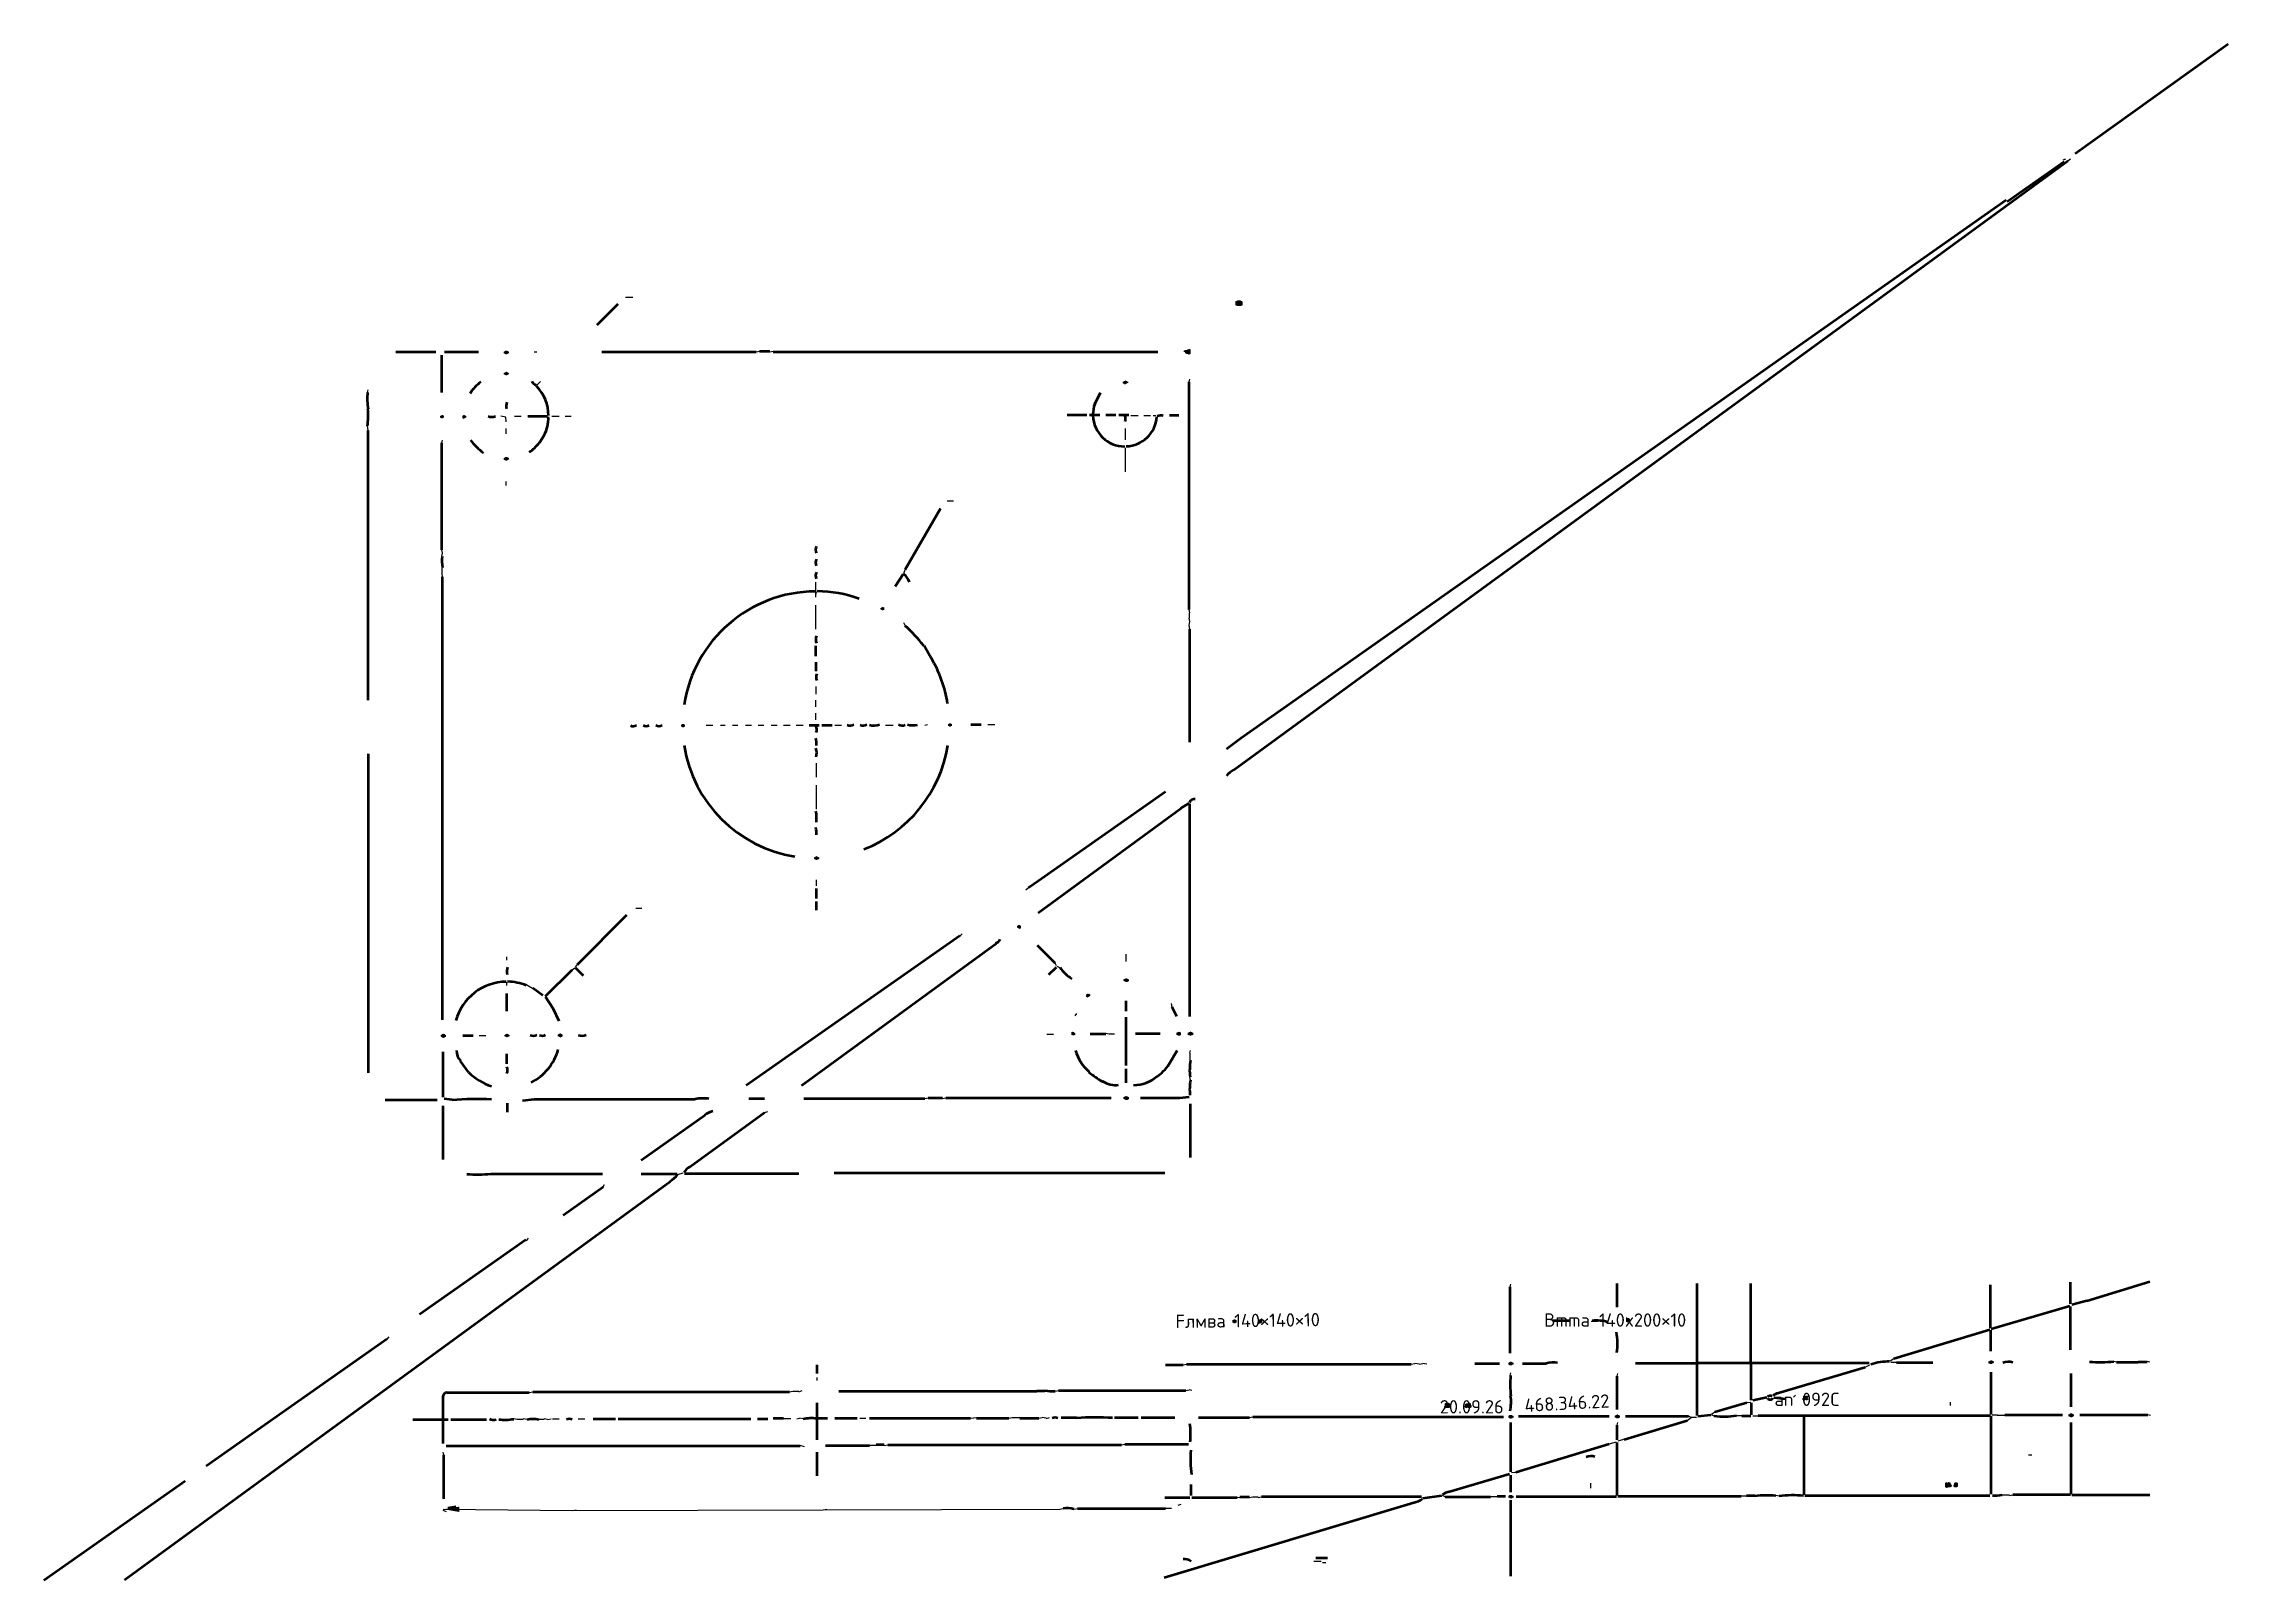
# Model space of a CAD drawing. Header units: millimetres. Extents: x 5 to 415, y 4 to 293.
import ezdxf

# ---------------------------------------------------------------- set-up
doc = ezdxf.new("R2010")
doc.units = ezdxf.units.MM
doc.linetypes.add('DASHED', pattern=[6, 4.5, -1.5])
for name, color, linetype, lineweight in [('DIMS', 4, 'Continuous', 25), ('MAIN', 7, 'Continuous', 50), ('TEXT', 7, 'Continuous', 25), ('THIN', 3, 'Continuous', 25)]:
    doc.layers.add(name, color=color, linetype=linetype, lineweight=lineweight)
doc.styles.add('ESKD', font='isocpeur.ttf', dxfattribs={"oblique": 15})
doc.dimstyles.new('ESKD', dxfattribs={"dimtxt": 5, "dimasz": 3, "dimexe": 2, "dimexo": 0, "dimgap": 1, "dimtad": 1, "dimtxsty": 'ESKD', "dimcen": 2.5, "dimclrd": 256, "dimclre": 256, "dimclrt": 256, "dimadec": 0, "dimazin": 3, "dimtfac": 1, "dimtmove": 0, "dimatfit": 3, "dimlwd": 25, "dimlwe": 25})

msp = doc.modelspace()

# ---------------------------------------------------------------- hatches: boundary and pattern name
at = {"layer": 'DIMS'}
h = msp.add_hatch(color=256, dxfattribs=at)
h.dxf.hatch_style = 1
h.paths.add_polyline_path([(228.8, 244.51), (228.68, 244.39), (228.55, 244.39), (228.42, 244.26), (228.42, 243.62), (228.55, 243.62), (228.68, 243.5), (229.56, 243.5), (229.69, 243.62), (229.82, 243.62), (229.82, 244.26), (229.69, 244.39), (229.56, 244.39), (229.44, 244.51)])
h = msp.add_hatch(color=256, dxfattribs=at)
h.dxf.hatch_style = 1
h.paths.add_polyline_path([(91.6, 235.11), (91.47, 234.98), (91.34, 234.98), (91.22, 234.85), (91.22, 234.6), (91.34, 234.6), (91.47, 234.47), (91.6, 234.47), (91.72, 234.35), (91.85, 234.47), (91.98, 234.47), (92.11, 234.6), (92.23, 234.6), (92.23, 234.85), (92.11, 234.98), (91.98, 234.98), (91.85, 235.11)])
h = msp.add_hatch(color=256, dxfattribs=at)
h.dxf.hatch_style = 1
h.paths.add_polyline_path([(219.78, 235.49), (219.66, 235.36), (219.53, 235.36), (219.4, 235.24), (219.02, 235.24), (218.89, 235.11), (218.77, 235.11), (218.77, 234.85), (218.89, 234.85), (219.02, 234.73), (219.02, 234.6), (219.15, 234.6), (219.27, 234.47), (219.53, 234.47), (219.66, 234.35), (219.78, 234.35), (219.91, 234.47), (220.04, 234.47), (220.04, 235.36), (219.91, 235.36)])
h = msp.add_hatch(color=256, dxfattribs=at)
h.dxf.hatch_style = 1
h.paths.add_polyline_path([(91.72, 231.17), (91.6, 231.04), (91.47, 231.04), (91.34, 230.92), (91.22, 230.92), (91.22, 230.66), (91.34, 230.66), (91.47, 230.53), (91.6, 230.53), (91.72, 230.41), (91.85, 230.53), (91.98, 230.53), (92.11, 230.66), (92.23, 230.66), (92.23, 230.92), (92.11, 230.92), (91.98, 231.04), (91.85, 231.04)])
h = msp.add_hatch(color=256, dxfattribs=at)
h.dxf.hatch_style = 1
h.paths.add_polyline_path([(207.84, 229.52), (207.71, 229.39), (207.59, 229.39), (207.46, 229.26), (207.33, 229.26), (207.33, 229.01), (207.46, 228.88), (207.59, 228.88), (207.71, 228.75), (207.84, 228.75), (207.97, 228.88), (208.09, 228.88), (208.22, 229.01), (208.35, 229.01), (208.35, 229.26), (208.22, 229.26), (208.09, 229.39), (207.97, 229.39)])
h = msp.add_hatch(color=256, dxfattribs=at)
h.dxf.hatch_style = 1
h.paths.add_polyline_path([(79.66, 223.04), (79.53, 222.91), (79.4, 222.91), (79.27, 222.78), (79.27, 222.53), (79.4, 222.53), (79.53, 222.4), (79.78, 222.4), (79.91, 222.53), (80.04, 222.53), (80.04, 222.91), (79.91, 222.91), (79.78, 223.04)])
h = msp.add_hatch(color=256, dxfattribs=at)
h.dxf.hatch_style = 1
h.paths.add_polyline_path([(83.72, 223.04), (83.59, 222.91), (83.47, 222.91), (83.47, 222.4), (83.59, 222.4), (83.72, 222.27), (83.85, 222.4), (83.97, 222.4), (84.1, 222.53), (84.23, 222.53), (84.23, 222.78), (84.1, 222.91), (83.97, 222.91), (83.85, 223.04)])
h = msp.add_hatch(color=256, dxfattribs=at)
h.dxf.hatch_style = 1
h.paths.add_polyline_path([(91.6, 215.16), (91.47, 215.03), (91.34, 215.03), (91.22, 214.9), (91.22, 214.65), (91.34, 214.65), (91.47, 214.52), (91.6, 214.52), (91.72, 214.39), (91.85, 214.52), (91.98, 214.52), (92.11, 214.65), (92.23, 214.65), (92.23, 214.9), (92.11, 215.03), (91.98, 215.03), (91.85, 215.16)])
h = msp.add_hatch(color=256, dxfattribs=at)
h.dxf.hatch_style = 1
h.paths.add_polyline_path([(162.36, 187.07), (162.23, 186.94), (162.11, 186.94), (161.98, 186.82), (161.85, 186.82), (161.85, 186.56), (161.98, 186.56), (162.11, 186.44), (162.23, 186.44), (162.36, 186.31), (162.49, 186.44), (162.61, 186.44), (162.61, 186.94), (162.49, 186.94)])
h = msp.add_hatch(color=256, dxfattribs=at)
h.dxf.hatch_style = 1
h.paths.add_polyline_path([(124.75, 165.08), (124.63, 164.96), (124.5, 164.96), (124.5, 164.58), (124.63, 164.58), (124.75, 164.45), (125.01, 164.45), (125.14, 164.58), (125.26, 164.58), (125.26, 164.96), (125.14, 164.96), (125.01, 165.08)])
h = msp.add_hatch(color=256, dxfattribs=at)
h.dxf.hatch_style = 1
h.paths.add_polyline_path([(174.81, 165.21), (174.68, 165.08), (174.56, 165.08), (174.56, 164.7), (174.68, 164.7), (174.81, 164.58), (175.06, 164.58), (175.19, 164.7), (175.32, 164.7), (175.32, 165.08), (175.19, 165.08), (175.06, 165.21)])
h = msp.add_hatch(color=256, dxfattribs=at)
h.dxf.hatch_style = 1
h.paths.add_polyline_path([(149.91, 140.3), (149.78, 140.18), (149.66, 140.18), (149.53, 140.05), (149.4, 140.05), (149.4, 139.79), (149.53, 139.67), (149.66, 139.67), (149.78, 139.54), (150.04, 139.54), (150.16, 139.67), (150.29, 139.67), (150.42, 139.79), (150.42, 140.05), (150.29, 140.05), (150.16, 140.18), (150.04, 140.18)])
h = msp.add_hatch(color=256, dxfattribs=at)
h.dxf.hatch_style = 1
h.paths.add_polyline_path([(187.77, 127.34), (187.64, 127.21), (187.51, 127.21), (187.51, 126.83), (187.64, 126.83), (187.77, 126.7), (187.89, 126.7), (188.02, 126.58), (188.15, 126.7), (188.28, 126.7), (188.28, 127.21), (188.15, 127.21), (188.02, 127.34)])
h = msp.add_hatch(color=256, dxfattribs=at)
h.dxf.hatch_style = 1
h.paths.add_polyline_path([(207.97, 117.43), (207.84, 117.3), (207.71, 117.3), (207.59, 117.17), (207.46, 117.17), (207.46, 116.92), (207.59, 116.79), (207.71, 116.79), (207.84, 116.66), (208.22, 116.66), (208.35, 116.79), (208.48, 116.79), (208.48, 117.17), (208.35, 117.17), (208.22, 117.3), (208.09, 117.3)])
h = msp.add_hatch(color=256, dxfattribs=at)
h.dxf.hatch_style = 1
h.paths.add_polyline_path([(200.73, 114.5), (200.6, 114.38), (200.47, 114.38), (200.47, 113.87), (200.6, 113.87), (200.73, 113.74), (200.85, 113.87), (200.98, 113.87), (201.23, 114.12), (201.23, 114.38), (201.11, 114.38), (200.98, 114.5), (200.85, 114.38)])
h = msp.add_hatch(color=256, dxfattribs=at)
h.dxf.hatch_style = 1
h.paths.add_polyline_path([(79.91, 107.01), (79.78, 106.88), (79.66, 106.88), (79.53, 106.75), (79.4, 106.75), (79.4, 106.5), (79.66, 106.24), (79.78, 106.24), (79.91, 106.12), (80.04, 106.24), (80.16, 106.24), (80.29, 106.37), (80.42, 106.37), (80.42, 106.75), (80.29, 106.75), (80.16, 106.88), (80.04, 106.88)])
h = msp.add_hatch(color=256, dxfattribs=at)
h.dxf.hatch_style = 1
h.paths.add_polyline_path([(91.85, 107.01), (91.72, 106.88), (91.6, 106.88), (91.47, 106.75), (91.34, 106.75), (91.34, 106.5), (91.47, 106.5), (91.6, 106.37), (91.72, 106.37), (91.85, 106.24), (91.98, 106.37), (92.11, 106.37), (92.23, 106.5), (92.36, 106.5), (92.36, 106.75), (92.23, 106.75), (92.11, 106.88), (91.98, 106.88)])
h = msp.add_hatch(color=256, dxfattribs=at)
h.dxf.hatch_style = 1
h.paths.add_polyline_path([(101.76, 107.01), (101.63, 106.88), (101.51, 106.88), (101.38, 106.75), (101.38, 106.5), (101.51, 106.5), (101.63, 106.37), (101.76, 106.37), (101.89, 106.24), (102.01, 106.37), (102.14, 106.37), (102.27, 106.5), (102.27, 106.75), (102.14, 106.88), (102.01, 106.88), (101.89, 107.01)])
h = msp.add_hatch(color=256, dxfattribs=at)
h.dxf.hatch_style = 1
h.paths.add_polyline_path([(197.93, 107.39), (197.8, 107.26), (197.68, 107.26), (197.68, 106.75), (197.8, 106.75), (197.93, 106.63), (198.19, 106.63), (198.31, 106.75), (198.44, 106.75), (198.44, 107.01), (198.19, 107.26), (198.06, 107.26)])
h = msp.add_hatch(color=256, dxfattribs=at)
h.dxf.hatch_style = 1
h.paths.add_polyline_path([(217.88, 107.39), (217.75, 107.26), (217.62, 107.26), (217.5, 107.13), (217.37, 107.13), (217.37, 106.75), (217.5, 106.75), (217.62, 106.63), (217.75, 106.63), (217.88, 106.5), (218, 106.63), (218.13, 106.63), (218.26, 106.75), (218.26, 107.13), (218.13, 107.26), (218, 107.26)])
h = msp.add_hatch(color=256, dxfattribs=at)
h.dxf.hatch_style = 1
h.paths.add_polyline_path([(220.04, 107.39), (219.91, 107.26), (219.78, 107.26), (219.66, 107.13), (219.53, 107.13), (219.53, 106.75), (219.66, 106.75), (219.78, 106.63), (219.91, 106.63), (220.04, 106.5), (220.16, 106.63), (220.29, 106.63), (220.42, 106.75), (220.54, 106.75), (220.54, 107.13), (220.42, 107.13), (220.29, 107.26), (220.16, 107.26)])
h = msp.add_hatch(color=256, dxfattribs=at)
h.dxf.hatch_style = 1
h.paths.add_polyline_path([(207.97, 95.31), (207.84, 95.19), (207.71, 95.19), (207.59, 95.06), (207.46, 95.06), (207.46, 94.81), (207.59, 94.68), (207.71, 94.68), (207.84, 94.55), (208.22, 94.55), (208.35, 94.68), (208.48, 94.68), (208.48, 95.06), (208.35, 95.06), (208.22, 95.19), (208.09, 95.19)])
h = msp.add_hatch(color=256, dxfattribs=at)
h.dxf.hatch_style = 1
h.paths.add_polyline_path([(228.17, 53.38), (228.04, 53.25), (227.91, 53.25), (227.91, 52.74), (228.04, 52.74), (228.17, 52.61), (228.42, 52.61), (228.55, 52.74), (228.68, 52.74), (228.68, 53.25), (228.55, 53.25), (228.42, 53.38)])
h = msp.add_hatch(color=256, dxfattribs=at)
h.dxf.hatch_style = 1
h.paths.add_polyline_path([(233.25, 53.5), (233.12, 53.38), (232.99, 53.38), (232.87, 53.25), (232.74, 53.25), (232.74, 52.99), (232.61, 52.87), (232.61, 52.61), (232.74, 52.61), (232.87, 52.49), (232.99, 52.61), (233.25, 52.61), (233.38, 52.74), (233.5, 52.74), (233.5, 53.38), (233.38, 53.38)])
h = msp.add_hatch(color=256, dxfattribs=at)
h.dxf.hatch_style = 1
h.paths.add_polyline_path([(301.98, 53.63), (301.85, 53.5), (301.72, 53.5), (301.72, 52.87), (301.85, 52.87), (301.98, 52.74), (302.11, 52.87), (302.23, 52.74), (302.36, 52.87), (302.49, 52.87), (302.49, 53.5), (302.36, 53.5), (302.23, 53.63)])
h = msp.add_hatch(color=256, dxfattribs=at)
h.dxf.hatch_style = 1
h.paths.add_polyline_path([(280.13, 45.5), (280, 45.37), (279.87, 45.37), (279.75, 45.24), (279.62, 45.24), (279.62, 44.86), (279.75, 44.86), (279.87, 44.73), (280.25, 44.73), (280.38, 44.86), (280.51, 44.86), (280.64, 44.99), (280.64, 45.24), (280.51, 45.24), (280.38, 45.37), (280.25, 45.37)])
h = msp.add_hatch(color=256, dxfattribs=at)
h.dxf.hatch_style = 1
h.paths.add_polyline_path([(370.2, 45.75), (370.07, 45.62), (369.95, 45.62), (369.82, 45.5), (369.69, 45.5), (369.69, 45.12), (369.82, 45.12), (369.95, 44.99), (370.33, 44.99), (370.45, 45.12), (370.58, 45.12), (370.71, 45.24), (370.71, 45.5), (370.58, 45.5), (370.45, 45.62), (370.33, 45.62)])
h = msp.add_hatch(color=256, dxfattribs=at)
h.dxf.hatch_style = 1
h.paths.add_polyline_path([(267.93, 37.74), (267.8, 37.62), (267.68, 37.62), (267.68, 37.11), (267.55, 36.98), (267.55, 36.73), (267.68, 36.73), (267.8, 36.6), (267.93, 36.73), (268.57, 36.73), (268.69, 36.85), (268.82, 36.85), (268.95, 36.98), (268.95, 37.36), (268.69, 37.62), (268.57, 37.62), (268.44, 37.74), (268.31, 37.74), (268.19, 37.62), (268.06, 37.62)])
h = msp.add_hatch(color=256, dxfattribs=at)
h.dxf.hatch_style = 1
h.paths.add_polyline_path([(272.38, 37.74), (272.25, 37.62), (271.74, 37.62), (271.62, 37.49), (271.49, 37.49), (271.49, 37.24), (271.36, 37.11), (271.36, 36.85), (271.49, 36.85), (271.62, 36.73), (271.87, 36.73), (272, 36.85), (272.12, 36.73), (272.5, 36.73), (272.63, 36.85), (272.76, 36.85), (272.76, 37.24), (272.63, 37.36), (272.63, 37.62), (272.5, 37.62)])
h = msp.add_hatch(color=256, dxfattribs=at)
h.dxf.hatch_style = 1
h.paths.add_polyline_path([(335.14, 39.14), (335.01, 39.02), (334.88, 39.02), (334.88, 38.63), (334.75, 38.51), (334.75, 38.25), (334.88, 38.25), (335.01, 38.13), (335.26, 38.13), (335.39, 38.25), (335.52, 38.25), (335.64, 38.13), (335.77, 38.25), (335.9, 38.25), (335.9, 38.51), (335.77, 38.63), (335.9, 38.76), (335.9, 39.02), (335.77, 39.02), (335.64, 39.14), (335.52, 39.02), (335.39, 39.02), (335.26, 39.14)])
h = msp.add_hatch(color=256, dxfattribs=at)
h.dxf.hatch_style = 1
h.paths.add_polyline_path([(279.87, 35.46), (279.75, 35.33), (279.62, 35.33), (279.62, 34.95), (279.75, 34.95), (279.87, 34.82), (280, 34.82), (280.13, 34.69), (280.25, 34.82), (280.38, 34.82), (280.51, 34.95), (280.64, 34.95), (280.64, 35.2), (280.51, 35.33), (280.38, 35.33), (280.25, 35.46)])
h = msp.add_hatch(color=256, dxfattribs=at)
h.dxf.hatch_style = 1
h.paths.add_polyline_path([(300.07, 35.58), (299.95, 35.46), (299.82, 35.46), (299.69, 35.33), (299.56, 35.33), (299.56, 35.08), (299.69, 34.95), (299.82, 34.95), (299.95, 34.82), (300.33, 34.82), (300.45, 34.95), (300.58, 34.95), (300.58, 35.33), (300.45, 35.33), (300.33, 35.46), (300.2, 35.46)])
h = msp.add_hatch(color=256, dxfattribs=at)
h.dxf.hatch_style = 1
h.paths.add_polyline_path([(385.19, 35.84), (385.06, 35.71), (384.94, 35.71), (384.81, 35.58), (384.68, 35.58), (384.68, 35.2), (384.81, 35.2), (384.94, 35.08), (385.06, 35.08), (385.19, 34.95), (385.32, 35.08), (385.44, 35.08), (385.57, 35.2), (385.7, 35.2), (385.7, 35.58), (385.57, 35.58), (385.44, 35.71), (385.32, 35.71)])
h = msp.add_hatch(color=256, dxfattribs=at)
h.dxf.hatch_style = 1
h.paths.add_polyline_path([(361.81, 22.88), (361.69, 22.75), (361.56, 22.75), (361.56, 21.86), (361.69, 21.86), (361.81, 21.73), (361.94, 21.73), (362.07, 21.86), (362.58, 21.86), (362.7, 21.99), (362.83, 21.99), (362.83, 22.24), (362.7, 22.37), (362.7, 22.49), (362.58, 22.62), (362.58, 22.75), (362.45, 22.75), (362.32, 22.88), (362.2, 22.88), (362.07, 22.75), (361.94, 22.75)])
h = msp.add_hatch(color=256, dxfattribs=at)
h.dxf.hatch_style = 1
h.paths.add_polyline_path([(363.59, 22.88), (363.47, 22.75), (363.34, 22.75), (363.21, 22.62), (363.21, 22.37), (363.09, 22.24), (363.09, 21.99), (363.21, 21.99), (363.34, 21.86), (363.72, 21.86), (363.85, 21.99), (363.97, 21.99), (363.97, 22.62), (363.85, 22.75), (363.72, 22.75)])
h = msp.add_hatch(color=256, dxfattribs=at)
h.dxf.hatch_style = 1
h.paths.add_polyline_path([(279.87, 20.46), (279.75, 20.33), (279.62, 20.33), (279.62, 19.95), (279.75, 19.95), (279.87, 19.83), (280, 19.83), (280.13, 19.7), (280.25, 19.83), (280.38, 19.83), (280.51, 19.95), (280.64, 19.95), (280.64, 20.21), (280.51, 20.33), (280.38, 20.33), (280.25, 20.46)])

# ---------------------------------------------------------------- linework, layer by layer
at = {"layer": 'MAIN'}
for p, q in [((385.95, 272.09), (414.66, 292.68)), ((228.18, 156.48), (384.57, 270.68)), ((373.21, 263.07), (383.89, 270.56)), ((229.57, 162.45), (373, 263.37)), ((108.78, 239.91), (112.72, 243.85)), ((71.02, 234.85), (78.51, 234.85)), ((79.66, 227.23), (79.66, 234.22)), ((80.16, 234.85), (86.52, 234.85)), ((109.64, 234.85), (138.6, 234.85)), ((141.15, 234.92), (139.24, 234.92)), ((141.78, 234.85), (213.94, 234.85)), ((202.07, 225.07), (203.14, 227.23)), ((219.78, 186.56), (219.78, 229.26)), ((95.79, 222.78), (99.47, 222.78)), ((196.91, 223.04), (200.6, 223.04)), ((201.11, 223.04), (203.01, 223.04)), ((204.16, 223.04), (206.06, 223.04)), ((206.57, 223.04), (208.48, 223.04)), ((216.1, 222.97), (217.88, 222.97)), ((65.81, 169.53), (65.81, 220.11)), ((79.66, 197.75), (79.66, 217.83)), ((97.98, 217.81), (98.81, 219.24)), ((166.54, 194.05), (173.15, 205.5)), ((79.78, 109.55), (79.78, 192.66)), ((164.65, 190.88), (166.17, 193.17)), ((219.91, 161.65), (219.91, 182.88)), ((149.78, 177.79), (149.78, 179.7)), ((149.85, 174.99), (149.85, 176.65)), ((171.42, 177.38), (170.06, 179.73)), ((148.51, 164.83), (150.42, 164.83)), ((150.93, 164.83), (152.83, 164.83)), ((178.87, 164.96), (180.78, 164.96)), ((226.77, 160.38), (229.56, 162.47)), ((65.87, 99.64), (65.87, 159.49)), ((191.45, 135.65), (215.34, 152.38)), ((191.45, 129.63), (218.26, 149.25)), ((218.24, 149.28), (219.8, 150.18)), ((219.91, 110.18), (219.91, 150.09)), ((189.67, 134.38), (191.45, 135.65)), ((149.91, 132.3), (149.91, 134.2)), ((149.91, 130.14), (149.91, 131.79)), ((105.06, 119.97), (114.34, 129.25)), ((136.74, 97.34), (176.78, 125.4)), ((147.11, 97.22), (183.58, 123.88)), ((194.63, 120.22), (191.32, 123.53)), ((99.09, 114), (104.05, 118.95)), ((106.21, 117.81), (104.68, 119.33)), ((193.48, 118.06), (194.88, 119.46)), ((98.58, 114.15), (96.68, 115.5)), ((91.85, 111.2), (91.85, 114.5)), ((100.59, 111.58), (99.09, 113.87)), ((101.63, 109.29), (100.59, 111.58)), ((207.97, 111.2), (207.97, 113.11)), ((217.5, 110.18), (216.63, 111.96)), ((83.59, 106.63), (85.5, 106.63)), ((201.23, 106.94), (204.16, 106.94)), ((207.97, 101.03), (207.97, 110.06)), ((209.75, 107.01), (214.32, 107.01)), ((79.91, 95.06), (79.91, 103.58)), ((91.85, 101.29), (91.85, 103.19)), ((216, 101.17), (217.52, 103.81)), ((84.61, 99.76), (83.11, 101.8)), ((207.97, 97.73), (207.97, 100.4)), ((68.98, 94.55), (78.77, 94.55)), ((81.56, 94.55), (80.06, 94.76)), ((94.77, 94.42), (96.93, 94.68)), ((96.93, 94.68), (127.17, 94.68)), ((137.21, 94.81), (140.13, 94.81)), ((147.5, 94.81), (170.24, 94.81)), ((173.54, 94.87), (170.87, 94.87)), ((174.17, 94.93), (205.17, 94.93)), ((210.64, 94.93), (218, 94.93)), ((218, 94.93), (219.76, 95.14)), ((79.91, 83.37), (79.91, 93.41)), ((91.93, 92.26), (91.93, 93.92)), ((117.01, 83.24), (128.95, 91.68)), ((126.16, 81.98), (140.13, 92.18)), ((220.04, 83.75), (220.04, 93.79)), ((20.1, 4.53), (122.45, 79.27)), ((88.8, 80.7), (109.76, 80.7)), ((102.4, 72.95), (109.89, 78.23)), ((117.01, 80.7), (123.74, 80.7)), ((125.14, 80.76), (146.61, 80.76)), ((153.21, 80.89), (215.21, 80.89)), ((75.43, 54.36), (95.38, 68.34)), ((280, 47.02), (280, 59.48)), ((300.07, 55.66), (300.07, 60.11)), ((315.06, 35.33), (315.06, 60.11)), ((325.1, 45.37), (325.1, 60.11)), ((370.07, 51.72), (370.07, 59.86)), ((385.06, 56.3), (385.06, 60.37)), ((388.11, 56.88), (399.93, 60.49)), ((370.2, 51.6), (384.94, 55.92)), ((385.06, 47.66), (385.06, 55.79)), ((385.32, 56.15), (388.11, 56.9)), ((35.47, 25.89), (69.34, 49.72)), ((288, 53.19), (291.05, 53.19)), ((351.91, 46.03), (369.95, 51.45)), ((370.14, 49.69), (370.14, 51.35)), ((370.14, 47.4), (370.14, 49.69)), ((273.39, 45.12), (277.97, 45.12)), ((282.29, 45.12), (286.73, 45.12)), ((303.5, 45.18), (314.94, 45.18)), ((315.19, 45.24), (347.33, 45.24)), ((325.16, 38.25), (325.16, 45.12)), ((352.41, 45.31), (359.27, 45.31)), ((393.7, 45.37), (397.77, 45.37)), ((397.77, 45.43), (399.42, 45.43)), ((150.04, 43.21), (150.04, 44.86)), ((215.34, 44.86), (218.64, 44.86)), ((219.27, 44.99), (261.45, 44.99)), ((300.07, 36.47), (300.07, 42.7)), ((330.31, 39.57), (346.57, 44.43)), ((370.2, 35.58), (370.2, 43.46)), ((385.19, 36.98), (385.19, 43.21)), ((79.91, 30.12), (79.91, 39.02)), ((80.54, 39.65), (96.04, 39.65)), ((96.68, 39.78), (144.83, 39.78)), ((150.04, 30.75), (150.04, 37.74)), ((154.1, 39.91), (191.2, 39.91)), ((191.2, 39.97), (192.72, 39.97)), ((195.26, 40.03), (219.15, 40.03)), ((318.37, 36.04), (324.34, 37.8)), ((325.23, 35.46), (325.23, 37.74)), ((325.48, 38.25), (328.15, 38.76)), ((331.71, 38.38), (329.42, 38.63)), ((74.19, 34.57), (80.8, 34.57)), ((81.31, 34.57), (88.04, 34.57)), ((107.99, 34.69), (112.18, 34.69)), ((112.69, 34.69), (137.59, 34.69)), ((138.86, 34.69), (140.76, 34.69)), ((143.69, 34.75), (141.78, 34.75)), ((150.16, 34.82), (151.94, 34.82)), ((153.34, 34.82), (157.53, 34.82)), ((159.82, 34.82), (178.75, 34.82)), ((179.89, 34.82), (185.99, 34.82)), ((188.02, 34.82), (191.58, 34.82)), ((198.69, 34.89), (195.77, 34.89)), ((205.81, 34.95), (210.25, 34.95)), ((210.76, 34.95), (217.11, 34.95)), ((221.56, 34.95), (231.09, 34.95)), ((231.72, 35.08), (278.73, 35.08)), ((280.13, 24.78), (280.13, 34.06)), ((281.52, 35.2), (298.55, 35.2)), ((300.07, 30.75), (300.07, 33.55)), ((301.34, 30.83), (313.16, 34.39)), ((301.6, 35.2), (313.41, 35.2)), ((315.19, 35.2), (317.6, 35.46)), ((323.45, 35.27), (325.1, 35.27)), ((326.5, 35.33), (370.07, 35.33)), ((335.14, 20.46), (335.14, 35.2)), ((370.2, 20.59), (370.2, 35.2)), ((372.74, 35.46), (383.54, 35.46)), ((385.19, 20.59), (385.19, 34.06)), ((386.84, 35.46), (399.55, 35.46)), ((80.42, 29.67), (146.86, 29.67)), ((151.56, 29.74), (159.82, 29.74)), ((162.62, 29.83), (161.09, 29.83)), ((163.25, 29.87), (207.08, 29.87)), ((207.71, 29.99), (219.66, 29.99)), ((281.02, 24.73), (298.55, 30.04)), ((300.07, 20.33), (300.07, 30.25)), ((80.04, 19.7), (80.04, 27.96)), ((150.04, 24.02), (150.04, 28.47)), ((4.97, 4.43), (31.52, 23.11)), ((220.16, 20.33), (220.16, 22.37)), ((268.44, 21.02), (279.87, 24.4)), ((280.13, 20.97), (280.13, 24.15)), ((80.8, 18.05), (82.32, 18.3)), ((198.82, 17.92), (215.34, 17.92)), ((215.08, 4.97), (261.95, 19.04)), ((215.21, 19.95), (219.91, 19.95)), ((220.29, 19.95), (228.8, 19.95)), ((231.09, 20), (229.31, 20)), ((263.36, 20.08), (233.38, 20.08)), ((263.61, 19.83), (267.17, 20.33)), ((267.8, 20.08), (276.32, 20.08)), ((279.11, 20.12), (277.58, 20.12)), ((280.13, 5.21), (280.13, 19.44)), ((281.14, 20.17), (299.95, 20.17)), ((300.2, 20.21), (323.32, 20.21)), ((325.86, 20.27), (324.33, 20.27)), ((335.26, 20.33), (369.95, 20.33)), ((385.06, 20.46), (374.26, 20.46)), ((385.32, 20.46), (399.93, 20.46)), ((243.54, 8.64), (245.7, 8.64))]:
    msp.add_line(p, q, dxfattribs=at)
for centre, radius, start, end in [((77.21, 225.99), 11.56, 173.8516, 189.0051), ((91.95, 222.58), 8.33, 127.0682, 147.433), ((93.3, 224.74), 1.61, 153.7554, 199.5532), ((97.6, 229.7), 1.1, 196.367, 254.9945), ((91.81, 222.96), 7.82, 359.5932, 44.501), ((51.71, 222.96), 14.11, 352.0383, 4.9616), ((88.99, 224.41), 1.74, 246.7751, 293.2249), ((93.7, 222.2), 5.91, 329.9552, 4.4444), ((206.93, 223.2), 5.19, 158.9466, 180.4131), ((207.67, 223.07), 5.93, 181.6026, 270.4215), ((206.53, 222.26), 1.35, 339.2301, 28.7342), ((207.82, 223.04), 5.89, 271.3951, 356.2373), ((214.46, 221.6), 1.34, 69.2182, 118.7529), ((94.88, 225.95), 12.48, 217.6086, 233.3123), ((91.12, 223.22), 8.69, 304.506, 321.7363), ((151.35, 197.67), 1.61, 153.7554, 199.5532), ((85.79, 195.76), 6.15, 173.3249, 192.3404), ((151.35, 195.25), 1.61, 153.7554, 199.5532), ((151.35, 192.84), 1.61, 153.7554, 199.5532), ((164.23, 190.7), 3.22, 16.9979, 50.0022), ((149.87, 164.86), 25.08, 90.4863, 171.3444), ((149.35, 163.7), 26.3, 71.0123, 88.5009), ((151.31, 180.91), 1.56, 153.4437, 206.5563), ((150.49, 165.39), 24.19, 36.25, 48.449), ((151.25, 165.4), 23.48, 8.5773, 30.7009), ((151.29, 173.81), 1.47, 153.7536, 203.2174), ((115.47, 166.01), 1.34, 249.2182, 298.7529), ((117.95, 165.68), 1, 236.3757, 304.153), ((120.37, 165.75), 1.08, 238.0452, 301.9548), ((148.34, 163.99), 1.61, 340.4468, 26.2446), ((156.18, 166.4), 1.61, 250.4352, 296.2618), ((158.6, 166.4), 1.61, 250.4352, 296.2618), ((160.69, 168.08), 3.3, 254.9996, 288.2932), ((165.99, 166.4), 1.61, 243.7382, 289.5648), ((167.99, 167.91), 3.1, 250.3765, 286.1171), ((149.74, 164.86), 24.95, 188.8655, 261.0367), ((147.32, 161.51), 2.61, 349.3453, 20.2505), ((147.4, 159.6), 2.55, 343.4415, 20.8123), ((149.69, 165.01), 25.14, 291.2515, 350.8769), ((229.54, 153.26), 3.45, 113.0138, 143.6153), ((144.44, 147.39), 5.49, 352.3683, 13.6842), ((220.73, 150.06), 0.899, 78.0884, 161.1413), ((147.32, 144.73), 2.61, 349.3453, 20.2505), ((183, 125.29), 1.48, 292.2105, 335.2236), ((93.71, 118.68), 1.9, 155.8526, 198.4544), ((201.78, 123.66), 7.54, 214.6512, 237.9961), ((91.83, 106.77), 9.94, 90.6297, 164.4312), ((91.62, 106.09), 10.66, 68.4859, 88.0673), ((96.73, 108.2), 1.61, 250.4352, 296.2618), ((98.45, 107.93), 1.34, 249.2182, 298.7529), ((105.87, 108.8), 2.21, 252.5291, 292.3724), ((85.42, 103.87), 3.03, 180.7669, 221.9048), ((91.69, 106.81), 10.18, 297.5313, 343.8015), ((206.09, 105.83), 7.86, 194.8529, 229.8572), ((92.04, 107.09), 10.43, 224.6105, 252.7098), ((90.57, 100.16), 1.4, 333.1075, 25.8263), ((209.73, 109.76), 13.28, 228.8056, 242.1425), ((209.36, 103.99), 6.67, 270.0644, 311.4604), ((207.8, 107.12), 10.13, 306.3354, 324.0589), ((231.44, 100.12), 11.56, 170.9949, 186.1484), ((85.95, 44.99), 49.72, 86.5722, 95.0644), ((128.73, 86.22), 8.61, 83.4746, 100.4415), ((206.06, 102.16), 4.83, 238.5083, 275.99), ((229.91, 96.55), 10.03, 170.3296, 186.3466), ((130.89, 89.7), 2.74, 98.8574, 134.5294), ((127.53, 79.27), 3.03, 116.8543, 146.2464), ((86.3, 102.59), 22.05, 264.9412, 276.5095), ((120.69, 82.58), 3.74, 298.0672, 327.6874), ((296.12, 44.69), 8.47, 74.3267, 95.0657), ((286.37, 48.85), 13.74, 352.9079, 8.8244), ((288.12, 38.76), 6.51, 83.1963, 102.292), ((350.88, 35.28), 10.18, 88.5019, 108.7219), ((373.39, 42.12), 3.3, 74.9996, 108.2932), ((390.62, 71.21), 25.87, 265.5679, 275.7035), ((296.83, 41.2), 16.85, 174.4701, 187.4499), ((80.6, 38.96), 0.696, 94.8764, 175.1454), ((193.98, 45.5), 5.61, 257.0787, 276.6347), ((272.2, 37.82), 7.96, 348.3907, 8.5725), ((328.74, 38.91), 0.584, 210.8455, 333.2141), ((328.79, 38.16), 0.887, 66.3765, 125.446), ((330.61, 37.75), 1.83, 99.5302, 136.2784), ((89.26, 36.14), 1.61, 243.7382, 289.5648), ((91.44, 44.56), 10.02, 263.6491, 279.6771), ((96.76, 30.12), 4.56, 76.6066, 103.8481), ((103.54, 33.54), 1.15, 63.7812, 116.2188), ((148.94, 28.74), 6.09, 80.9011, 104.7603), ((194.63, 33.79), 1.15, 63.7812, 116.2188), ((202.33, -11.81), 46.8, 86.21, 94.4577), ((208.69, 31.89), 11.38, 352.4024, 9.6987), ((320.06, 55.05), 19.88, 264.7578, 276.8581), ((238.72, 26.93), 18.7, 174.1323, 188.1457), ((295.12, 25.48), 2.25, 70.1292, 113.0737), ((268.82, 18.67), 2.36, 99.089, 130.2478), ((196.87, 11.79), 6.15, 77.6511, 96.6796), ((261.47, 22.39), 3.38, 278.2759, 306.8046), ((328.11, 2.54), 17.82, 84.5655, 97.2451), ((333, -2.81), 23.18, 85.0295, 96.348), ((371.08, 25.01), 4.69, 262.3531, 284.1843), ((218.94, 6.48), 1.92, 51.316, 98.9106)]:
    msp.add_arc(centre, radius, start, end, dxfattribs=at)
at = {"layer": 'THIN'}
for p, q in [((383.67, 270.87), (384.17, 271.07)), ((384.56, 270.69), (385.06, 271.07)), ((115.48, 245.09), (114.08, 245.09)), ((96.93, 234.85), (97.44, 234.85)), ((138.6, 234.85), (139.24, 234.98)), ((141.14, 234.85), (141.78, 234.98)), ((219.78, 229.26), (219.91, 229.77)), ((65.68, 227.23), (65.81, 227.74)), ((97.54, 228.66), (98.17, 229.29)), ((91.65, 222.63), (90.71, 222.78)), ((91.72, 221.77), (91.65, 222.63)), ((93.25, 222.78), (94.52, 222.78)), ((100.24, 222.78), (101.63, 222.78)), ((102.78, 222.78), (103.92, 222.78)), ((208.86, 222.91), (210.25, 222.91)), ((211.27, 222.91), (212.54, 222.91)), ((213.05, 222.91), (213.56, 222.91)), ((65.81, 220.11), (65.68, 221)), ((79.66, 217.83), (79.78, 218.33)), ((91.72, 219.48), (91.72, 220.49)), ((91.72, 209.82), (91.72, 210.58)), ((174.43, 206.91), (175.57, 206.91)), ((79.78, 197.11), (79.66, 197.75)), ((79.66, 196.47), (79.78, 197.11)), ((79.78, 192.66), (79.68, 193.3)), ((79.73, 193.3), (79.73, 194.44)), ((166.3, 193.3), (166.53, 194.06)), ((149.78, 189.23), (149.91, 189.87)), ((219.91, 185.93), (219.78, 186.56)), ((219.91, 184.27), (219.78, 184.91)), ((219.85, 184.91), (219.85, 185.93)), ((166.55, 183.51), (166.3, 184.02)), ((219.81, 183.51), (219.91, 184.27)), ((219.91, 182.88), (219.81, 183.51)), ((149.85, 170.67), (149.85, 172.08)), ((149.78, 168.26), (149.78, 169.53)), ((129.2, 164.83), (130.47, 164.83)), ((131.87, 164.83), (132.76, 164.83)), ((134.16, 164.83), (135.17, 164.83)), ((136.57, 164.83), (137.71, 164.83)), ((138.98, 164.83), (140, 164.83)), ((141.4, 164.83), (142.54, 164.83)), ((143.68, 164.83), (144.95, 164.83)), ((146.1, 164.83), (147.37, 164.83)), ((149.78, 165.85), (149.78, 167.12)), ((153.34, 164.83), (154.61, 164.83)), ((162.87, 164.83), (164.26, 164.83)), ((170.24, 164.83), (170.74, 164.96)), ((182.05, 164.96), (183.32, 164.96)), ((149.91, 134.71), (149.91, 135.85)), ((189.17, 133.95), (189.67, 134.38)), ((117.14, 130.45), (115.99, 130.45)), ((176.84, 125.31), (177.22, 125.69)), ((91.85, 120.73), (91.85, 121.37)), ((104.05, 118.95), (104.56, 119.33)), ((104.68, 119.46), (105.06, 119.97)), ((194.88, 119.72), (194.63, 120.22)), ((195.52, 119.33), (195.01, 119.59)), ((207.97, 120.48), (207.97, 121.88)), ((91.85, 116.03), (91.85, 116.66)), ((96.65, 115.45), (95.56, 116.08)), ((198.44, 110.31), (198.72, 110.74)), ((216.63, 111.96), (216.48, 112.6)), ((86.64, 106.63), (87.91, 106.63)), ((193.1, 106.88), (194.37, 106.88)), ((204.79, 106.88), (204.16, 107.01)), ((204.79, 106.93), (205.81, 106.93)), ((219.91, 103.32), (220.04, 103.83)), ((219.97, 101.92), (219.97, 103.32)), ((220.04, 98.24), (219.91, 98.87)), ((170.24, 94.81), (170.87, 94.93)), ((173.54, 94.81), (174.17, 94.93)), ((140.13, 92.19), (140.76, 92.39)), ((109.89, 78.23), (110.15, 78.67)), ((123.87, 80.56), (124.88, 80.84)), ((95.54, 68.12), (95.92, 68.63)), ((280, 59.48), (280.13, 59.98)), ((69.36, 49.69), (69.75, 50.07)), ((261.45, 44.99), (262.09, 45.09)), ((262.98, 44.99), (262.09, 45.09)), ((262.98, 44.99), (263.61, 45.12)), ((264.37, 44.99), (263.61, 45.12)), ((351.27, 45.62), (351.91, 46.06)), ((352.42, 45.31), (351.39, 45.31)), ((393.7, 45.37), (393.19, 45.47)), ((399.93, 45.37), (399.42, 45.5)), ((150.04, 41.94), (150.04, 42.45)), ((218.64, 44.86), (219.27, 44.99)), ((280, 42.83), (280.13, 43.34)), ((300.07, 42.7), (300.2, 43.21)), ((346.57, 44.43), (347.46, 44.86)), ((96.04, 39.65), (96.68, 39.78)), ((144.83, 39.78), (145.46, 39.91)), ((146.61, 39.84), (145.46, 39.84)), ((146.61, 39.78), (147.24, 40.03)), ((194.63, 39.91), (195.26, 40.03)), ((219.14, 40.04), (219.78, 40.17)), ((220.29, 40.03), (219.78, 40.16)), ((324.34, 37.8), (325.1, 37.87)), ((333.1, 38.76), (333.48, 39.14)), ((362.58, 37.24), (362.58, 37.87)), ((93.76, 34.57), (93.12, 34.69)), ((93.75, 34.63), (94.9, 34.63)), ((95.66, 34.57), (94.9, 34.69)), ((97.82, 34.64), (98.84, 34.64)), ((99.47, 34.57), (98.84, 34.69)), ((99.47, 34.57), (100.11, 34.69)), ((101.64, 34.63), (100.36, 34.63)), ((106.46, 34.63), (105.19, 34.63)), ((143.68, 34.76), (145.08, 34.76)), ((146.23, 34.69), (146.73, 34.82)), ((147.37, 34.69), (146.73, 34.82)), ((158.04, 34.82), (159.18, 34.82)), ((178.75, 34.82), (179.38, 34.92)), ((179.89, 34.82), (179.38, 34.92)), ((185.99, 34.82), (186.62, 34.95)), ((188.02, 34.89), (186.62, 34.89)), ((191.58, 34.82), (192.21, 34.95)), ((192.98, 34.82), (192.21, 34.95)), ((192.98, 34.81), (193.61, 34.94)), ((231.09, 34.95), (231.72, 35.08)), ((300.07, 33.55), (300.2, 34.06)), ((313.16, 34.39), (313.92, 34.95)), ((313.92, 34.95), (313.41, 35.2)), ((313.92, 35.01), (314.94, 35.01)), ((317.73, 35.58), (318.37, 36.04)), ((318.24, 35.2), (317.73, 35.46)), ((323.45, 35.27), (322.43, 35.27)), ((325.48, 35.27), (326.5, 35.27)), ((371.35, 35.39), (370.32, 35.39)), ((371.34, 35.39), (372.74, 35.39)), ((400.05, 35.33), (399.55, 35.46)), ((147.62, 29.48), (146.86, 29.74)), ((159.82, 29.8), (161.09, 29.8)), ((162.61, 29.74), (163.25, 29.87)), ((207.08, 29.87), (207.71, 29.99)), ((298.55, 30.02), (299.94, 30.39)), ((300.21, 30.58), (301.33, 30.88)), ((80.04, 27.96), (79.91, 28.47)), ((280.25, 24.65), (281.02, 24.73)), ((377.19, 27.96), (377.82, 27.96)), ((295.12, 21.73), (295.12, 22.62)), ((80.54, 17.28), (79.91, 17.54)), ((104.17, 17.54), (104.81, 17.66)), ((151.18, 17.66), (151.81, 17.79)), ((195.52, 17.79), (196.15, 17.92)), ((198.19, 17.79), (198.82, 17.92)), ((215.33, 17.98), (216.48, 17.98)), ((217.75, 18.55), (218.26, 18.68)), ((228.8, 19.95), (229.31, 20.05)), ((231.09, 19.95), (231.72, 20.08)), ((232.74, 20.02), (231.72, 20.02)), ((232.74, 19.95), (233.38, 20.08)), ((267.8, 20.08), (267.3, 20.33)), ((276.31, 20.14), (277.59, 20.14)), ((323.32, 20.27), (324.34, 20.27)), ((330.44, 20.21), (329.8, 20.33)), ((373.63, 20.4), (372.23, 20.4)), ((373.63, 20.33), (374.26, 20.46)), ((244.56, 7.94), (243.16, 7.94)), ((244.81, 7.75), (245.44, 7.75))]:
    msp.add_line(p, q, dxfattribs=at)
at = {"layer": 'THIN', "linetype": 'DASHED'}
for p, q in [((207.82, 212.36), (207.82, 220.49)), ((149.78, 182.88), (149.78, 191.65)), ((149.89, 149.07), (149.89, 157.71))]:
    msp.add_line(p, q, dxfattribs=at)

# ---------------------------------------------------------------- texts
at = {"layer": 'TEXT', "style": 'ESKD'}
for s, rotation, p in [('Fлмва 140×140×10', 0.7443, (217.24, 51.74)), ('468.346.22', 3.0951, (282.76, 35.99))]:
    msp.add_text(s, height=2.5, rotation=rotation, dxfattribs=at).set_placement(p)
for s, p in [('Bmma-140x200×10', (286.35, 52)), ('20.09.26', (266.79, 35.73)), ('an 092C', (329.55, 37.13))]:
    msp.add_text(s, height=2.5, dxfattribs=at).set_placement(p)

# ---------------------------------------------------------------- leaders
at = {"layer": 'DIMS'}
msp.add_leader([(79.91, 17.77), (104.17, 17.54), (151.18, 17.66), (195.52, 17.79)], dimstyle='ESKD', dxfattribs=at)

doc.saveas('drawing.dxf')
